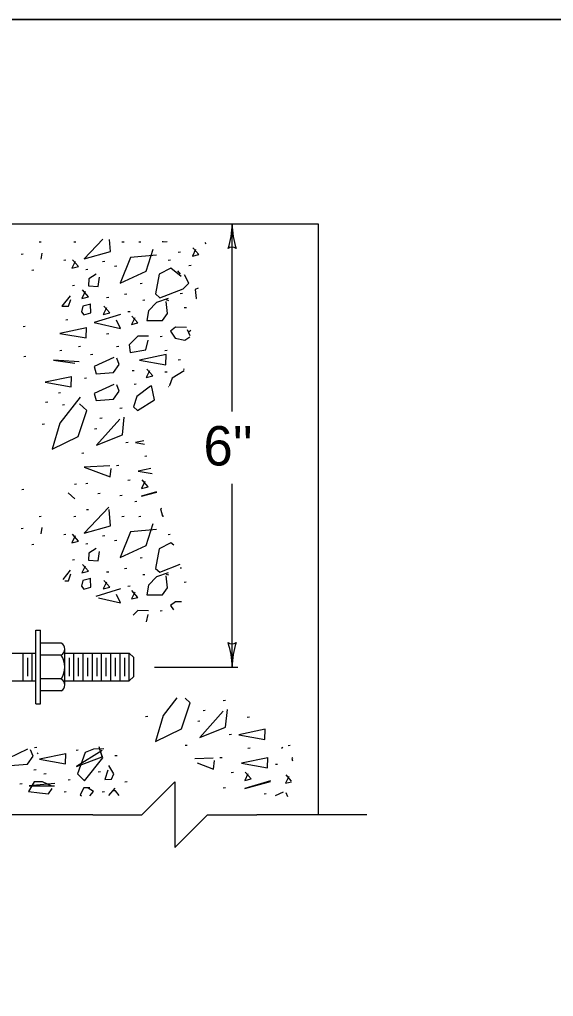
# Model space of a CAD drawing. Extents: x 1007 to 1035.5, y 1000.5 to 1021.5.
# Drawn here: x 1011.301 to 1014.015, y 1016.539 to 1021.5 of the extents above; entities that cross this region are included whole.
import ezdxf

# ---------------------------------------------------------------- set-up
doc = ezdxf.new("R2010")
doc.units = 0
for name, color, linetype in [('Level 1', 7, 'Continuous'), ('Level 10', 7, 'Continuous'), ('Level 11', 7, 'Continuous')]:
    doc.layers.add(name, color=color, linetype=linetype)

msp = doc.modelspace()

# ---------------------------------------------------------------- linework, layer by layer
at = {"layer": 'Level 1'}
for p, q in [((1010.5692, 1020.4621), (1012.8192, 1020.4621)), ((1012.3817, 1019.5093), (1012.3817, 1020.4621)), ((1012.8192, 1020.4621), (1012.8192, 1017.4621)), ((1012.3817, 1018.2121), (1012.3817, 1019.1422)), ((1011.3833, 1018.0246), (1011.3833, 1018.3996)), ((1011.3833, 1018.3996), (1011.4076, 1018.3996)), ((1011.4076, 1018.0246), (1011.4076, 1018.3996)), ((1011.4076, 1018.072), (1011.4076, 1018.3522)), ((1011.5134, 1018.3338), (1011.4076, 1018.3338)), ((1009.6569, 1018.2824), (1011.3833, 1018.2824)), ((1011.3192, 1018.1418), (1011.3192, 1018.2824)), ((1011.3661, 1018.1418), (1011.3661, 1018.2824)), ((1011.5307, 1018.1208), (1011.5307, 1018.3034)), ((1011.5307, 1018.2824), (1011.8589, 1018.2824)), ((1011.5777, 1018.1418), (1011.5777, 1018.2824)), ((1011.6245, 1018.1418), (1011.6245, 1018.2824)), ((1011.6714, 1018.1418), (1011.6714, 1018.2824)), ((1011.7183, 1018.1418), (1011.7183, 1018.2824)), ((1011.7652, 1018.1418), (1011.7652, 1018.2824)), ((1011.812, 1018.1418), (1011.812, 1018.2824)), ((1011.8589, 1018.1418), (1011.8589, 1018.2824)), ((1011.8817, 1018.2597), (1011.8589, 1018.2824)), ((1011.3429, 1018.1652), (1011.3429, 1018.259)), ((1011.5134, 1018.273), (1011.4076, 1018.273)), ((1011.5546, 1018.1652), (1011.5546, 1018.259)), ((1011.6015, 1018.1652), (1011.6015, 1018.259)), ((1011.6484, 1018.1652), (1011.6484, 1018.259)), ((1011.6953, 1018.1652), (1011.6953, 1018.259)), ((1011.7423, 1018.1652), (1011.7423, 1018.259)), ((1011.7892, 1018.1652), (1011.7892, 1018.259)), ((1011.8361, 1018.1652), (1011.8361, 1018.259)), ((1011.8817, 1018.1645), (1011.8817, 1018.2597)), ((1011.9879, 1018.2121), (1012.4113, 1018.2121)), ((1009.6569, 1018.1418), (1011.3833, 1018.1418)), ((1011.5134, 1018.1512), (1011.4076, 1018.1512)), ((1011.5307, 1018.1418), (1011.8589, 1018.1418)), ((1011.8589, 1018.1418), (1011.8817, 1018.1645)), ((1011.5134, 1018.0903), (1011.4076, 1018.0903)), ((1011.3833, 1018.0246), (1011.4076, 1018.0246)), ((1011.6734, 1017.4621), (1011.1609, 1017.4621)), ((1013.0658, 1017.4621), (1012.5068, 1017.4621))]:
    msp.add_line(p, q, dxfattribs=at)
for points in [[(1011.4118, 1020.3703), (1011.4008, 1020.3688)], [(1011.5878, 1020.3703), (1011.5768, 1020.3688)], [(1011.7241, 1020.3846), (1011.6299, 1020.2852)], [(1011.7631, 1020.3227), (1011.758, 1020.3834)], [(1011.8328, 1020.3703), (1011.8218, 1020.3688)], [(1011.9179, 1020.3703), (1011.9068, 1020.3688)], [(1012.0272, 1020.3744), (1012.0279, 1020.3718)], [(1012.0279, 1020.3718), (1012.0515, 1020.3736)], [(1012.2433, 1020.3672), (1012.2474, 1020.3603)], [(1011.4113, 1020.2824), (1011.4168, 1020.3143)], [(1011.6299, 1020.2852), (1011.7631, 1020.3227)], [(1011.9975, 1020.3033), (1011.8658, 1020.2922), (1011.813, 1020.1618), (1011.9448, 1020.2228), (1011.9808, 1020.3338)], [(1012.1188, 1020.3192), (1012.1077, 1020.3178)], [(1012.1962, 1020.3328), (1012.1795, 1020.2981), (1012.2128, 1020.3063), (1012.1823, 1020.341)], [(1011.32, 1020.309), (1011.3088, 1020.3076)], [(1011.5368, 1020.2783), (1011.5257, 1020.277)], [(1011.5836, 1020.2714), (1011.5669, 1020.2368), (1011.6003, 1020.2451), (1011.5697, 1020.2798)], [(1011.7342, 1020.2716), (1011.7231, 1020.2702)], [(1012.0677, 1020.2783), (1012.0566, 1020.277)], [(1011.3744, 1020.2273), (1011.3633, 1020.2259)], [(1011.6491, 1020.2308), (1011.638, 1020.2293)], [(1011.7954, 1020.2478), (1011.7843, 1020.2463)], [(1012.1223, 1020.1951), (1012.0696, 1020.2367), (1012.0113, 1020.2062), (1011.9919, 1020.1063), (1012.0142, 1020.0868), (1012.1334, 1020.1327), (1012.1625, 1020.1618), (1012.1403, 1020.2033)], [(1012.1043, 1020.2242), (1012.1168, 1020.2062)], [(1012.1732, 1020.2512), (1012.1621, 1020.2498)], [(1011.691, 1020.2075), (1011.6535, 1020.1839), (1011.6522, 1020.1479), (1011.7007, 1020.1451), (1011.7076, 1020.1923)], [(1011.581, 1020.149), (1011.5699, 1020.1477)], [(1011.6346, 1020.1183), (1011.618, 1020.0837), (1011.6513, 1020.092), (1011.6208, 1020.1267)], [(1011.9248, 1020.1593), (1011.9137, 1020.1578)], [(1012.2088, 1020.1353), (1012.1931, 1020.1285)], [(1012.1931, 1020.1285), (1012.1986, 1020.0827)], [(1011.5593, 1020.0966), (1011.5163, 1020.0438), (1011.5495, 1020.0438), (1011.562, 1020.0785)], [(1011.7546, 1020.0878), (1011.7435, 1020.0864)], [(1011.8465, 1020.1048), (1011.8353, 1020.1034)], [(1011.9383, 1020.0742), (1011.9273, 1020.0728)], [(1012.0572, 1020.0841), (1011.9975, 1020.0633), (1011.9573, 1020.0203), (1011.9476, 1019.9718), (1012.028, 1019.9718), (1012.053, 1020.0078), (1012.046, 1020.0688)], [(1012.0599, 1020.0716), (1012.0474, 1020.0758)], [(1012.1289, 1020.1082), (1012.1178, 1020.1068)], [(1012.1986, 1020.0827), (1012.1998, 1020.0824)], [(1011.6633, 1020.055), (1011.623, 1020.0453), (1011.6161, 1020.0162), (1011.6272, 1020.0008), (1011.6633, 1020.0106), (1011.6618, 1020.0522)], [(1011.7435, 1020.0366), (1011.7268, 1020.0019), (1011.7602, 1020.0103), (1011.7297, 1020.0449)], [(1011.8635, 1020.0163), (1011.8524, 1020.0149)], [(1012.1493, 1020.0368), (1012.1383, 1020.0353)], [(1011.547, 1019.9755), (1011.5358, 1019.9741)], [(1011.8144, 1020.0023), (1011.6813, 1019.962), (1011.8144, 1019.9315), (1011.7936, 1019.9732)], [(1011.8865, 1019.9856), (1011.8698, 1019.9509), (1011.9031, 1019.9593), (1011.8726, 1019.9939)], [(1011.3302, 1019.9414), (1011.3191, 1019.9401)], [(1011.6407, 1019.9343), (1011.5061, 1019.9065), (1011.6393, 1019.8829), (1011.6407, 1019.9357)], [(1012.0946, 1019.9371), (1012.0683, 1019.9177)], [(1012.0683, 1019.9177), (1012.0918, 1019.8816)], [(1012.1501, 1019.9357), (1012.0946, 1019.9371)], [(1012.1677, 1019.8944), (1012.1556, 1019.9246)], [(1012.1639, 1019.9163), (1012.1724, 1019.9223)], [(1011.7546, 1019.904), (1011.7435, 1019.9026)], [(1011.9573, 1019.8913), (1011.9032, 1019.8927), (1011.8588, 1019.8483), (1011.863, 1019.8095), (1011.9434, 1019.8233), (1011.9545, 1019.8719)], [(1012.0268, 1019.8904), (1012.0158, 1019.889)], [(1012.0918, 1019.8816), (1012.1418, 1019.8719)], [(1012.1418, 1019.8719), (1012.1665, 1019.888)], [(1011.5163, 1019.8189), (1011.5053, 1019.8175)], [(1011.6117, 1019.8393), (1011.6005, 1019.8379)], [(1011.8057, 1019.8393), (1011.7945, 1019.8379)], [(1012.0507, 1019.8189), (1012.0396, 1019.8175)], [(1011.3336, 1019.7883), (1011.3225, 1019.7869)], [(1011.6036, 1019.7623), (1011.4733, 1019.7707), (1011.5814, 1019.7554)], [(1011.6729, 1019.7985), (1011.6618, 1019.7971)], [(1011.7798, 1019.7831), (1011.6813, 1019.7373), (1011.691, 1019.7013), (1011.7783, 1019.7083), (1011.8075, 1019.7484), (1011.795, 1019.7803)], [(1012.0457, 1019.7982), (1011.9111, 1019.7704), (1012.0443, 1019.7468), (1012.0457, 1019.7995)], [(1012.1188, 1019.7713), (1012.1077, 1019.7699)], [(1011.8839, 1019.7168), (1011.8728, 1019.7154)], [(1011.9613, 1019.7168), (1011.9447, 1019.6821), (1011.978, 1019.6903), (1011.9475, 1019.725)], [(1012.1373, 1019.7168), (1012.0766, 1019.6791)], [(1012.1334, 1019.7263), (1012.1384, 1019.724)], [(1011.5658, 1019.6858), (1011.4313, 1019.6581), (1011.5644, 1019.6345), (1011.5658, 1019.6872)], [(1011.6423, 1019.6794), (1011.6312, 1019.678)], [(1012.0507, 1019.71), (1012.0396, 1019.7086)], [(1012.0766, 1019.6791), (1012.0641, 1019.6417)], [(1011.7798, 1019.647), (1011.6813, 1019.6013), (1011.691, 1019.5652), (1011.7783, 1019.5721), (1011.8075, 1019.6123), (1011.795, 1019.6443)], [(1011.8941, 1019.6488), (1011.883, 1019.6473)], [(1011.967, 1019.6375), (1011.8977, 1019.5862)], [(1011.9878, 1019.5695), (1011.9725, 1019.6417)], [(1012.0598, 1019.6356), (1012.059, 1019.6353)], [(1012.059, 1019.6353), (1012.0591, 1019.6348)], [(1012.0641, 1019.6417), (1012.0649, 1019.6406)], [(1011.6092, 1019.582), (1011.5065, 1019.4503), (1011.4677, 1019.3185), (1011.5994, 1019.3823), (1011.6438, 1019.5141), (1011.6064, 1019.5488)], [(1011.5095, 1019.6045), (1011.4984, 1019.6031)], [(1011.8977, 1019.5862), (1011.881, 1019.5335)], [(1011.9004, 1019.5141), (1011.9878, 1019.5695)], [(1011.4449, 1019.5568), (1011.4338, 1019.5555)], [(1011.5299, 1019.5433), (1011.5188, 1019.5418)], [(1011.8227, 1019.5263), (1011.8116, 1019.5248)], [(1011.881, 1019.5335), (1011.9004, 1019.5141)], [(1011.8117, 1019.4711), (1011.6923, 1019.3379), (1011.8242, 1019.3906), (1011.8338, 1019.4808)], [(1011.7206, 1019.4752), (1011.7094, 1019.4738)], [(1011.4278, 1019.4446), (1011.4168, 1019.4432)], [(1011.6933, 1019.4208), (1011.6823, 1019.4193)], [(1011.8533, 1019.3527), (1011.8422, 1019.3513)], [(1011.9328, 1019.3605), (1011.8907, 1019.3518)], [(1011.8907, 1019.3518), (1011.9371, 1019.3436)], [(1011.6287, 1019.2983), (1011.6176, 1019.2968)], [(1011.9486, 1019.2833), (1011.9375, 1019.2818)], [(1011.7603, 1019.2331), (1011.6299, 1019.2275), (1011.7618, 1019.1776), (1011.7673, 1019.2206)], [(1011.8057, 1019.2356), (1011.7945, 1019.2342)], [(1011.9681, 1019.2207), (1011.9043, 1019.2074)], [(1011.9043, 1019.2074), (1011.9746, 1019.1951)], [(1011.5913, 1019.1403), (1011.5801, 1019.1389)], [(1011.6491, 1019.1437), (1011.638, 1019.1423)], [(1011.8635, 1019.1607), (1011.8524, 1019.1593)], [(1011.9375, 1019.1538), (1011.9208, 1019.1191), (1011.9542, 1019.1274), (1011.9237, 1019.1621)], [(1011.3233, 1019.1131), (1011.3123, 1019.1117)], [(1011.5828, 1019.0666), (1011.5481, 1019.0958)], [(1011.7103, 1019.0927), (1011.6993, 1019.0913)], [(1011.8227, 1019.0824), (1011.8116, 1019.081)], [(1011.9981, 1019.102), (1011.9213, 1019.0791)], [(1011.9213, 1019.0791), (1011.9985, 1019.1005)], [(1011.7548, 1019.0237), (1011.6299, 1018.8918), (1011.7631, 1018.9293), (1011.7562, 1019.0125)], [(1011.8975, 1019.0518), (1011.8864, 1019.0504)], [(1011.4118, 1018.9769), (1011.4008, 1018.9755)], [(1011.5878, 1018.9769), (1011.5768, 1018.9755)], [(1011.6525, 1019.0109), (1011.6414, 1019.0096)], [(1011.8328, 1018.9769), (1011.8218, 1018.9755)], [(1011.9179, 1018.9769), (1011.9068, 1018.9755)], [(1012.0228, 1019.0167), (1012.0182, 1019.0145)], [(1012.0182, 1019.0145), (1012.0279, 1018.9784)], [(1012.0279, 1018.9784), (1012.0354, 1018.9791)], [(1011.4113, 1018.8891), (1011.4168, 1018.921)], [(1011.9975, 1018.9099), (1011.8658, 1018.8988), (1011.813, 1018.7684), (1011.9448, 1018.8294), (1011.9808, 1018.9404)], [(1011.32, 1018.9157), (1011.3088, 1018.9143)], [(1011.5368, 1018.885), (1011.5257, 1018.8837)], [(1011.5836, 1018.8781), (1011.5669, 1018.8434), (1011.6003, 1018.8518), (1011.5697, 1018.8864)], [(1011.7342, 1018.8783), (1011.7231, 1018.8768)], [(1012.0671, 1018.885), (1012.0566, 1018.8837)], [(1011.3744, 1018.834), (1011.3633, 1018.8326)], [(1011.6491, 1018.8374), (1011.638, 1018.836)], [(1011.7954, 1018.8544), (1011.7843, 1018.853)], [(1012.0696, 1018.8433), (1012.0113, 1018.8128)], [(1012.0853, 1018.8309), (1012.0696, 1018.8433)], [(1011.691, 1018.8142), (1011.6535, 1018.7906), (1011.6522, 1018.7546), (1011.7007, 1018.7518), (1011.7076, 1018.7989)], [(1012.0113, 1018.8128), (1011.9919, 1018.7129)], [(1011.581, 1018.7557), (1011.5699, 1018.7543)], [(1011.6346, 1018.725), (1011.618, 1018.6903), (1011.6513, 1018.6987), (1011.6208, 1018.7333)], [(1011.9248, 1018.7659), (1011.9137, 1018.7645)], [(1012.0142, 1018.6935), (1012.1181, 1018.7335)], [(1011.5593, 1018.7033), (1011.5204, 1018.6557)], [(1011.5495, 1018.6505), (1011.562, 1018.6852)], [(1011.7546, 1018.6944), (1011.7435, 1018.6931)], [(1011.8465, 1018.7115), (1011.8353, 1018.7101)], [(1011.9383, 1018.6808), (1011.9273, 1018.6794)], [(1012.0572, 1018.6908), (1011.9975, 1018.6699), (1011.9573, 1018.6269), (1011.9476, 1018.5784), (1012.028, 1018.5784), (1012.053, 1018.6145), (1012.046, 1018.6755)], [(1011.9919, 1018.7129), (1012.0142, 1018.6935)], [(1012.0599, 1018.6783), (1012.0474, 1018.6824)], [(1012.1246, 1018.7143), (1012.1178, 1018.7135)], [(1011.5307, 1018.6505), (1011.5495, 1018.6505)], [(1011.6633, 1018.6617), (1011.623, 1018.6519), (1011.6161, 1018.6228), (1011.6272, 1018.6075), (1011.6633, 1018.6173), (1011.6618, 1018.6588)], [(1011.7435, 1018.6433), (1011.7268, 1018.6086), (1011.7602, 1018.6169), (1011.7297, 1018.6516)], [(1012.1484, 1018.6433), (1012.1383, 1018.642)], [(1011.8144, 1018.6089), (1011.6886, 1018.5709)], [(1011.8144, 1018.5382), (1011.7936, 1018.5798)], [(1011.8635, 1018.623), (1011.8524, 1018.6216)], [(1011.8865, 1018.5923), (1011.8698, 1018.5576), (1011.9031, 1018.5659), (1011.8726, 1018.6006)], [(1011.7028, 1018.5638), (1011.8144, 1018.5382)], [(1012.0946, 1018.5438), (1012.0683, 1018.5243)], [(1012.0683, 1018.5243), (1012.083, 1018.5018)], [(1012.1243, 1018.543), (1012.0946, 1018.5438)], [(1011.9032, 1018.4993), (1011.8788, 1018.475)], [(1011.9573, 1018.498), (1011.9032, 1018.4993)], [(1011.9459, 1018.4412), (1011.9545, 1018.4786)], [(1012.0268, 1018.4971), (1012.0158, 1018.4957)], [(1012.1001, 1018.0548), (1012.0312, 1017.9663)], [(1012.1241, 1017.8983), (1012.1685, 1018.0302)], [(1012.1685, 1018.0302), (1012.1425, 1018.0542)], [(1012.3473, 1018.0423), (1012.3363, 1018.0409)], [(1012.3363, 1017.9872), (1012.217, 1017.854), (1012.3488, 1017.9067), (1012.3585, 1017.9968)], [(1012.2453, 1017.9913), (1012.2341, 1017.9899)], [(1011.9525, 1017.9607), (1011.9414, 1017.9593)], [(1012.0312, 1017.9663), (1011.9923, 1017.8346)], [(1012.218, 1017.9368), (1012.2069, 1017.9354)], [(1012.4698, 1017.9573), (1012.4588, 1017.9558)], [(1011.9923, 1017.8346), (1012.1241, 1017.8983)], [(1012.5499, 1017.8956), (1012.4153, 1017.8678), (1012.5485, 1017.8443), (1012.5499, 1017.897)], [(1012.3779, 1017.8688), (1012.3668, 1017.8673)], [(1011.3423, 1017.7942), (1011.2438, 1017.7483), (1011.2535, 1017.7123), (1011.3409, 1017.7193), (1011.37, 1017.7595), (1011.3575, 1017.7913)], [(1011.3886, 1017.8028), (1011.3775, 1017.8013)], [(1011.5996, 1017.7891), (1011.5885, 1017.7877)], [(1011.7209, 1017.788), (1011.5906, 1017.7075), (1011.7209, 1017.7561), (1011.7057, 1017.8074)], [(1011.7293, 1017.7963), (1011.6779, 1017.7949), (1011.6349, 1017.7783), (1011.5961, 1017.6701), (1011.6308, 1017.634), (1011.7251, 1017.7505), (1011.7084, 1017.7977)], [(1012.1533, 1017.8143), (1012.1423, 1017.8129)], [(1012.4733, 1017.7993), (1012.4622, 1017.7979)], [(1012.6387, 1017.8033), (1012.6331, 1017.7991)], [(1012.6774, 1017.8129), (1012.6663, 1017.8115)], [(1011.3964, 1017.7713), (1011.3908, 1017.7741)], [(1011.5368, 1017.7717), (1011.4022, 1017.744), (1011.5353, 1017.7204), (1011.5368, 1017.7731)], [(1011.797, 1017.7618), (1011.7858, 1017.7605)], [(1012.285, 1017.7492), (1012.1916, 1017.7453)], [(1012.2864, 1017.6937), (1012.2919, 1017.7367)], [(1012.3303, 1017.7517), (1012.3192, 1017.7503)], [(1012.5635, 1017.7513), (1012.429, 1017.7235), (1012.5622, 1017.7), (1012.5635, 1017.7527)], [(1012.69, 1017.7503), (1012.6858, 1017.7483)], [(1012.6858, 1017.7483), (1012.6893, 1017.7355)], [(1011.3852, 1017.6904), (1011.3741, 1017.689)], [(1011.7501, 1017.6881), (1011.7348, 1017.6409), (1011.7681, 1017.6423), (1011.7806, 1017.6701), (1011.7543, 1017.7117)], [(1012.2033, 1017.7252), (1012.2864, 1017.6937)], [(1012.6128, 1017.7176), (1012.6017, 1017.7163)], [(1011.4363, 1017.67), (1011.4251, 1017.6686)], [(1011.5588, 1017.6393), (1011.5477, 1017.6379)], [(1011.7119, 1017.6802), (1011.7008, 1017.6788)], [(1012.3882, 1017.6768), (1012.3771, 1017.6754)], [(1012.4622, 1017.6698), (1012.4455, 1017.6352), (1012.4788, 1017.6435), (1012.4483, 1017.6782)], [(1012.5763, 1017.634), (1012.4459, 1017.5952), (1012.5763, 1017.6313)], [(1012.6698, 1017.6563), (1012.6532, 1017.6216)], [(1012.6843, 1017.6324), (1012.6559, 1017.6646)], [(1011.3138, 1017.6189), (1011.3026, 1017.6175)], [(1011.4658, 1017.6077), (1011.4172, 1017.6298), (1011.3756, 1017.6298), (1011.3464, 1017.5799), (1011.4019, 1017.573), (1011.4477, 1017.5674), (1011.4671, 1017.5952)], [(1011.481, 1017.6202), (1011.3493, 1017.6091), (1011.4796, 1017.6091)], [(1011.628, 1017.5993), (1011.6086, 1017.5633)], [(1011.6585, 1017.598), (1011.628, 1017.5993)], [(1011.6779, 1017.5799), (1011.6502, 1017.5966)], [(1011.6734, 1017.4621), (1011.9234, 1017.4621), (1012.0902, 1017.6288), (1012.0902, 1017.2954), (1012.2568, 1017.4621), (1012.5068, 1017.4621)], [(1011.7848, 1017.5966), (1011.7532, 1017.5592)], [(1011.7889, 1017.5841), (1011.7737, 1017.5841)], [(1011.8072, 1017.5599), (1011.7889, 1017.5841)], [(1011.848, 1017.6292), (1011.8369, 1017.6278)], [(1012.3473, 1017.5985), (1012.3363, 1017.5971)], [(1012.6532, 1017.6216), (1012.6841, 1017.6294)], [(1011.5383, 1017.5781), (1011.5273, 1017.5767)], [(1011.6086, 1017.5633), (1011.6153, 1017.5572)], [(1011.6584, 1017.5578), (1011.6779, 1017.5799)], [(1011.7323, 1017.5781), (1011.7213, 1017.5767)], [(1012.5549, 1017.5679), (1012.5438, 1017.5665)], [(1012.6413, 1017.5763), (1012.6009, 1017.5576)], [(1012.6645, 1017.5533), (1012.6566, 1017.5736)]]:
    msp.add_lwpolyline(points, dxfattribs=at)
for centre, radius, start, end in [((1011.9907, 1020.4621), 0.3909, 341.3472, 359.9939), ((1012.7726, 1020.4621), 0.3909, 179.9878, 180), ((1012.7726, 1020.4621), 0.3909, 180, 198.6688), ((1012.3816, 1020.3134), 0.0313, 48.7746, 130.8913), ((1011.4952, 1018.3034), 0.0354, 300.8828, 59.1172), ((1012.3817, 1018.3607), 0.0313, 228.7746, 310.8913), ((1011.9907, 1018.2121), 0.3909, 0, 18.6688), ((1012.7726, 1018.2121), 0.3909, 161.3472, 179.9939), ((1011.4145, 1018.2121), 0.1162, 328.3785, 31.6215), ((1011.9907, 1018.2121), 0.3909, 359.9878, 0), ((1011.4952, 1018.1208), 0.0354, 300.8828, 59.1172)]:
    msp.add_arc(centre, radius, start, end, dxfattribs=at)
at = {"layer": 'Level 10'}
msp.add_line((1007, 1021.5), (1035.5, 1021.5), dxfattribs=at)
at = {"layer": 'Level 11'}
msp.add_lwpolyline([(1007, 1000.5), (1035.5, 1000.5), (1035.5, 1021.5), (1007, 1021.5)], close=True, dxfattribs=at)

# ---------------------------------------------------------------- texts
at = {"layer": 'Level 1'}
msp.add_text("6''", height=0.2, dxfattribs=at).set_placement((1012.236, 1019.2354))

doc.saveas('drawing.dxf')
